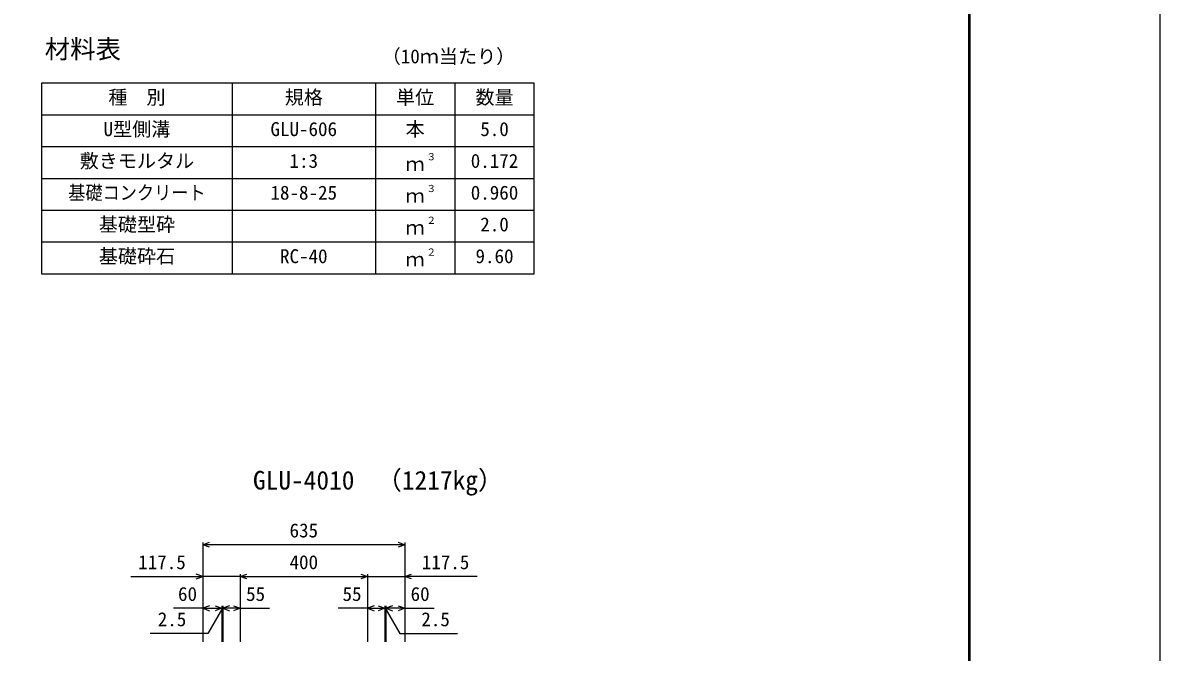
# Model space of a CAD drawing. Units: millimetres, scale not verified. Extents: x -25200 to 25200, y -8910 to 8910.
# Drawn here: x 21622 to 25200, y 1865 to 3846 of the extents above; entities that cross this region are included whole.
import ezdxf
from ezdxf.enums import TextEntityAlignment as Align

# ---------------------------------------------------------------- set-up
doc = ezdxf.new("R2010")
doc.units = ezdxf.units.MM
doc.header["$LTSCALE"] = 30
for name, color, linetype, lineweight in [('0-0_DIM', 7, 'Continuous', 25), ('0-1_Defpoints', 5, 'Continuous', 25), ('0-3_HYO', 3, 'Continuous', 25), ('0-4_HYO2', 4, 'Continuous', 25), ('0-7_TXT', 7, 'Continuous', 25), ('0-8_WAKU', 3, 'Continuous', 25)]:
    doc.layers.add(name, color=color, linetype=linetype, lineweight=lineweight)
doc.styles.add('ＭＳ ゴシック', font='')
doc.styles.get('ＭＳ ゴシック').set_extended_font_data('MS Gothic')

msp = doc.modelspace()

# ---------------------------------------------------------------- linework, layer by layer
at = {"layer": '0-0_DIM'}
for p, q in [((22188.6, 2211.03), (22188.6, 1898.41)), ((22823.6, 2203.53), (22188.6, 2203.53)), ((22823.6, 2211.03), (22823.6, 1898.41)), ((21961.39, 2103.53), (22188.6, 2103.53)), ((22306.1, 2103.53), (22188.6, 2103.53)), ((22306.1, 2111.03), (22306.1, 1898.41)), ((22306.1, 2103.53), (22706.1, 2103.53)), ((22706.1, 2111.03), (22706.1, 1898.41)), ((22706.1, 2103.53), (22823.6, 2103.53)), ((23050.8, 2103.53), (22823.6, 2103.53)), ((22248.6, 2011.03), (22248.6, 1898.41)), ((22251.1, 2011.03), (22251.1, 1898.41)), ((22761.1, 2011.03), (22761.1, 1898.41)), ((22763.6, 2011.03), (22763.6, 1898.41)), ((22188.6, 2003.53), (22096.28, 2003.53)), ((22188.6, 2003.53), (22248.6, 2003.53)), ((22248.6, 2003.53), (22251.1, 2003.53)), ((22306.1, 2003.53), (22251.1, 2003.53)), ((22306.1, 2003.53), (22398.41, 2003.53)), ((22706.1, 2003.53), (22613.78, 2003.53)), ((22706.1, 2003.53), (22761.1, 2003.53)), ((22761.1, 2003.53), (22763.6, 2003.53)), ((22823.6, 2003.53), (22763.6, 2003.53)), ((22823.6, 2003.53), (22915.91, 2003.53))]:
    msp.add_line(p, q, dxfattribs=at)
for points in [[(22209.74, 2195.84), (22188.6, 2203.53), (22209.74, 2211.23)], [(22802.45, 2211.23), (22823.6, 2203.53), (22802.45, 2195.84)], [(22167.45, 2095.84), (22188.6, 2103.53), (22167.45, 2111.23)], [(22327.24, 2095.84), (22306.1, 2103.53), (22327.24, 2111.23)], [(22684.95, 2111.23), (22706.1, 2103.53), (22684.95, 2095.84)], [(22844.74, 2095.84), (22823.6, 2103.53), (22844.74, 2111.23)], [(22209.74, 2011.23), (22188.6, 2003.53), (22209.74, 1995.84)], [(22227.45, 2011.23), (22248.6, 2003.53), (22227.45, 1995.84)], [(22272.24, 2011.23), (22251.1, 2003.53), (22272.24, 1995.84)], [(22284.95, 2011.23), (22306.1, 2003.53), (22284.95, 1995.84)], [(22727.24, 2011.23), (22706.1, 2003.53), (22727.24, 1995.84)], [(22739.95, 2011.23), (22761.1, 2003.53), (22739.95, 1995.84)], [(22784.74, 2011.23), (22763.6, 2003.53), (22784.74, 1995.84)], [(22802.45, 2011.23), (22823.6, 2003.53), (22802.45, 1995.84)], [(22249.85, 2003.53), (22203.89, 1923.93), (22023.17, 1923.93)], [(22762.35, 2003.53), (22808.31, 1923.93), (22989.03, 1923.93)]]:
    msp.add_lwpolyline(points, dxfattribs=at)
at = {"layer": '0-1_Defpoints'}
msp.add_lwpolyline([(0, -8910), (25200, -8910), (25200, 8910), (0, 8910)], close=True, dxfattribs=at)
at = {"layer": '0-3_HYO'}
for p, q in [((22281.1, 3656.59), (22281.1, 3056.59)), ((22731.1, 3656.59), (22731.1, 3056.59)), ((22981.1, 3656.59), (22981.1, 3056.59)), ((21681.1, 3556.59), (23231.1, 3556.59))]:
    msp.add_line(p, q, dxfattribs=at)
msp.add_lwpolyline([(21681.1, 3056.59), (23231.1, 3056.59), (23231.1, 3656.59), (21681.1, 3656.59)], close=True, dxfattribs=at)
at = {"layer": '0-4_HYO2'}
for p, q in [((21681.1, 3456.59), (23231.1, 3456.59)), ((21681.1, 3356.59), (23231.1, 3356.59)), ((21681.1, 3256.59), (23231.1, 3256.59)), ((21681.1, 3156.59), (23231.1, 3156.59))]:
    msp.add_line(p, q, dxfattribs=at)
at = {"layer": '0-8_WAKU', "lineweight": 50}
msp.add_lwpolyline([(600, -8310), (24600, -8310), (24600, 8310), (600, 8310)], close=True, dxfattribs=at)

# ---------------------------------------------------------------- texts
at = {"layer": '0-0_DIM', "style": 'ＭＳ ゴシック'}
for s, p in [('635', (22461.1, 2213.53)), ('117.5', (21985.1, 2113.53)), ('400', (22461.1, 2113.53)), ('117.5', (22877.09, 2113.53)), ('60', (22110.28, 2013.53)), ('55', (22324.42, 2013.53)), ('55', (22627.78, 2013.53)), ('60', (22841.92, 2013.53)), ('2.5', (22046.59, 1933.93)), ('2.5', (22875.6, 1933.93))]:
    msp.add_text(s, height=43.99, dxfattribs=at).set_placement(p, align=Align.BOTTOM_LEFT)
at = {"layer": '0-7_TXT', "style": 'ＭＳ ゴシック'}
for s, height, p in [('材料表', 58.65, (21691.1, 3716.59)), ('（10ｍ当たり）', 43.99, (22751.09, 3705.59)), ('種\u3000別', 43.99, (21891.1, 3576.59)), ('規格', 43.99, (22446.1, 3576.59)), ('単位', 43.99, (22796.1, 3576.59)), ('数量', 43.99, (23046.1, 3576.59)), ('U型側溝', 43.99, (21876.1, 3476.59)), ('GLU-606', 43.99, (22401.1, 3476.59)), ('本', 43.99, (22826.1, 3476.59)), ('5.0', 43.99, (23061.1, 3476.59)), ('敷きモルタル', 43.99, (21801.1, 3376.59)), ('３', 21.99, (22891.64, 3406.96)), ('1:3', 43.99, (22461.1, 3376.59)), ('ｍ', 43.99, (22826.1, 3366.59)), ('0.172', 43.99, (23031.1, 3376.59)), ('18-8-25', 43.99, (22401.1, 3276.59)), ('３', 21.99, (22891.64, 3306.96)), ('0.960', 43.99, (23031.1, 3276.59)), ('ｍ', 43.99, (22826.1, 3266.59)), ('基礎型砕', 43.99, (21861.1, 3176.59)), ('２', 21.99, (22891.64, 3206.96)), ('2.0', 43.99, (23061.1, 3176.59)), ('ｍ', 43.99, (22826.1, 3166.59)), ('基礎砕石', 43.99, (21861.1, 3076.59)), ('RC-40', 43.99, (22431.1, 3076.59)), ('ｍ', 43.99, (22826.1, 3066.59)), ('２', 21.99, (22891.64, 3106.96)), ('9.60', 43.99, (23046.1, 3076.59)), ('GLU-4010', 58.65, (22346.1, 2359.83)), ('（1217kg）', 58.65, (22734.47, 2359.83))]:
    msp.add_text(s, height=height, dxfattribs=at).set_placement(p, align=Align.BOTTOM_LEFT)
at = {"layer": '0-7_TXT', "style": 'ＭＳ ゴシック', "width": 0.9}
msp.add_text('基礎コンクリート', height=43.99, dxfattribs=at).set_placement((21765.1, 3276.59), align=Align.BOTTOM_LEFT)

doc.saveas('drawing.dxf')
